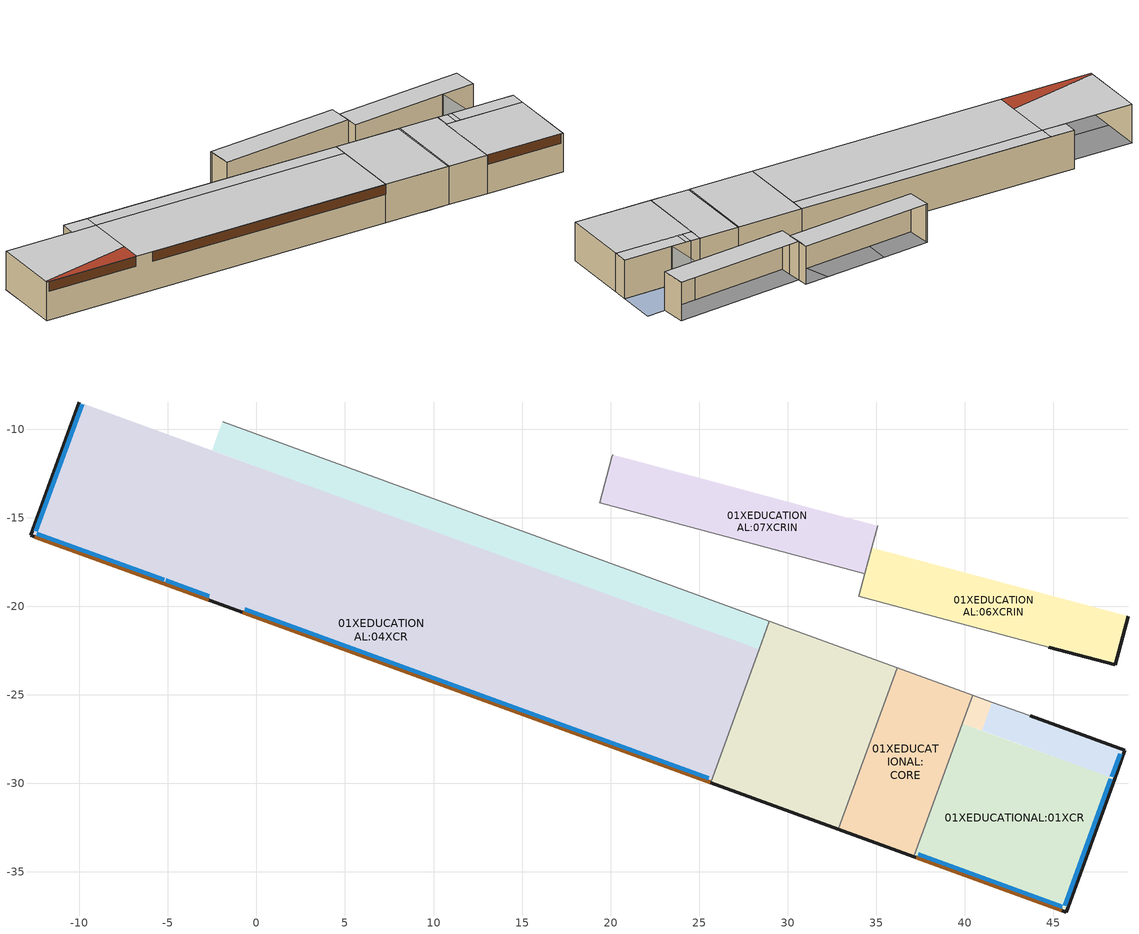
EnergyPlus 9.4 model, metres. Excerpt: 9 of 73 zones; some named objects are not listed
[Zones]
01XEDUCATIONAL:07XCRIN
 floor adiabatic (0_IntFloor): 24.45,-15.49 19.4,-14.13 20.12,-11.44 25.41,-12.85 z5.91; 34.37,-18.15 32.31,-17.6 32.4,-14.73 35.09,-15.45 z5.91; 32.31,-17.6 24.45,-15.49 25.41,-12.85 32.4,-14.73 z5.91
 wall to 01XEDUCATIONAL:CORE3 (0_SemiExposedWall MineralWool 5cm): 20.12,-11.44 20.08,-11.58 z5.91:10.37
 wall to 01XEDUCATIONAL:06XCR (0_IntPartition 20cm concrete_Rev): 34.76,-16.68 35.09,-15.45 z5.91:10.37
 wall to 01XEDUCATIONAL:06XCRIN (0_IntPartition 20cm concrete): 34.37,-18.15 34.76,-16.68 z5.91:10.37
 wall adiabatic (0_IntPartition 20cm concrete): 20.08,-11.58 19.4,-14.13 34.37,-18.15 z5.91:10.37
 ceiling to 02XED:37XCRIN (0_IntFloor_Reversed): 19.4,-14.13 34.37,-18.15 35.09,-15.45 20.12,-11.44 z10.37
01XEDUCATIONAL:06XCRIN
 floor adiabatic (0_IntFloor): 48.51,-23.31 34.02,-19.43 34.76,-16.68 49.25,-20.56 z5.91
 wall outside (0_ExtWall 5cm MineralWool - Int Insulation): 44.75,-22.3 48.51,-23.31 49.25,-20.56 z5.91:10.37
 wall adiabatic (0_IntPartition 20cm concrete): 34.37,-18.15 34.02,-19.43 44.75,-22.3 z5.91:10.37
 ceiling to 02XED:38XCRIN (0_IntFloor_Reversed): 34.02,-19.43 48.51,-23.31 49.25,-20.56 34.76,-16.68 z10.37
01XEDUCATIONAL:03XCRIN
 floor outside (0_ExtFloor 5cm DenseMineral Wool): 5.67,-14.17 -2.5,-11.19 -2.47,-11.11 5.7,-14.09 z5.91
 floor adiabatic (0_IntFloor): 22.92,-19.69 12.52,-15.9 12.86,-14.96 23.27,-18.75 z5.91; 28.39,-22.43 5.67,-14.17 5.7,-14.09 28.42,-22.35 z5.91; 12.52,-15.9 -2.26,-10.52 -1.92,-9.58 12.86,-14.96 z5.91; 22.71,-20.28 -2.47,-11.11 -2.26,-10.52 22.92,-19.69 z5.91; 28.42,-22.35 22.71,-20.28 23.27,-18.75 28.97,-20.83 z5.91
 wall to 01XEDUCATIONAL:BATHROOMS (0_SemiExposedWall MineralWool 5cm): 28.39,-22.43 28.97,-20.83 z5.91:10.37
 wall adiabatic (0_IntPartition 20cm concrete): 28.97,-20.83 -1.92,-9.58 z5.91:10.37
 ceiling to 02XED:17XCR (0_IntFloor_Reversed): -2.5,-11.19 0.15,-12.16 0.74,-10.55 -1.92,-9.58 z10.37
 ceiling to 02XED:15XCRIN (0_IntFloor_Reversed): 0.15,-12.16 28.39,-22.43 28.97,-20.83 0.74,-10.55 z10.37
01XEDUCATIONAL:BATHROOMS
 floor outside (0_ExtFloor 5cm DenseMineral Wool): 29.34,-31.29 25.65,-29.95 26.84,-26.7 30.52,-28.04 z5.91
 floor adiabatic (0_IntFloor): 32.02,-26.71 32.17,-21.99 33.55,-22.49 z5.91; 30.23,-31.62 29.34,-31.29 30.52,-28.04 31.42,-28.37 z5.91; 32.87,-32.58 30.23,-31.62 33.55,-22.49 36.19,-23.45 z5.91; 31.42,-28.37 26.84,-26.7 28.97,-20.83 32.17,-21.99 32.02,-26.71 z5.91
 wall outside (0_ExtWall 5cm MineralWool - Int Insulation): 25.65,-29.95 32.87,-32.58 z5.91:10.37
 wall to 01XEDUCATIONAL:CORE (0_IntPartition 20cm concrete): 32.87,-32.58 36.19,-23.45 z5.91:10.37
 wall adiabatic (0_IntPartition 20cm concrete): 36.19,-23.45 28.97,-20.83 z5.91:10.37
 wall to 01XEDUCATIONAL:04XCR (0_SemiExposedWall MineralWool 5cm_Rev): 28.39,-22.43 25.65,-29.95 z5.91:10.37
 ceiling to 02XED:CORE (0_IntFloor_Reversed): 32.75,-32.53 32.87,-32.58 36.19,-23.45 36.07,-23.41 z10.37
 ceiling to 02XED:BATHROOMS (0_IntFloor_Reversed): 25.65,-29.95 32.75,-32.53 36.07,-23.41 28.97,-20.83 z10.37
01XEDUCATIONAL:CORE
 floor adiabatic (0_IntFloor): 37.14,-34.13 32.87,-32.58 36.19,-23.45 40.46,-25.01 z5.91
 wall outside (0_ExtWall 5cm MineralWool - Int Insulation): 32.87,-32.58 37.14,-34.13 z5.91:10.37
 wall to 01XEDUCATIONAL:01XCRIN (0_SemiExposedWall MineralWool 5cm_Rev): 39.88,-26.62 40.46,-25.01 z5.91:10.37
 wall adiabatic (0_IntPartition 20cm concrete): 40.46,-25.01 36.19,-23.45 z5.91:10.37
 wall to 01XEDUCATIONAL:01XCR (0_SemiExposedWall MineralWool 5cm_Rev): 37.14,-34.13 39.88,-26.62 z5.91:10.37
 ceiling to 02XED:CORE (0_IntFloor_Reversed): 32.87,-32.58 37.14,-34.13 40.46,-25.01 36.19,-23.45 z10.37
01XEDUCATIONAL:04XCR
 floor outside (0_ExtFloor 5cm DenseMineral Wool): 4.12,-18.43 -11.57,-12.72 -10.02,-8.45 5.67,-14.17 z5.91; 25.65,-29.95 -12.76,-15.97 -11.57,-12.72 26.84,-26.7 z5.91
 floor adiabatic (0_IntFloor): 26.84,-26.7 4.12,-18.43 5.67,-14.17 28.39,-22.43 z5.91
 wall outside (0_ExtWall 5cm MineralWool - Int Insulation): -10.02,-8.45 -12.76,-15.97 25.65,-29.95 z5.91:10.37
 window (SHGC = 25 - 1003): -9.85,-8.57 -12.46,-15.75 z6.3:9.19; -5.12,-18.54 -2.67,-19.43 / -12.4,-15.89 -5.22,-18.5 / -0.66,-20.16 25.55,-29.7 z6.3:9.2
 door (0_Ext Spandrel 5cm MineralWool - Int Insulation): -12.51,-16.06 -2.69,-19.63 / -0.78,-20.33 25.64,-29.95 z9.25:10.36
 ceiling to 02XED:17XCR (0_IntFloor_Reversed): -12.68,-15.76 -1.75,-17.39 0.15,-12.16 -10.02,-8.45 z10.37
 ceiling to 02XED:15XCR (0_IntFloor_Reversed): -2.58,-19.67 25.65,-29.95 28.39,-22.43 0.15,-12.16 z10.37
 roof outside (0_FlatRoofTiled 5cm EPS): -12.76,-15.97 -2.58,-19.67 -1.75,-17.39 -12.68,-15.76 z10.37
01XEDUCATIONAL:01XCRIN
 floor adiabatic (0_IntFloor): 40.96,-27.01 39.88,-26.62 40.46,-25.01 41.54,-25.4 z5.91
 wall adiabatic (0_IntPartition 20cm concrete): 41.54,-25.4 40.46,-25.01 z5.91:10.37
 ceiling to 02XED:13XCRIN (0_IntFloor_Reversed): 39.88,-26.62 40.96,-27.01 41.54,-25.4 40.46,-25.01 z10.37
01XEDUCATIONAL:01XCR
 floor adiabatic (0_IntFloor): 45.74,-37.26 37.14,-34.13 39.88,-26.62 48.48,-29.74 z5.91
 wall outside (0_ExtWall 5cm MineralWool - Int Insulation): 37.14,-34.13 45.74,-37.26 48.48,-29.74 z5.91:10.37
 window (SHGC = 25 - 1003): 45.66,-36.9 48.27,-29.73 z6.3:9.19; 37.38,-34.01 45.52,-36.97 z6.3:9.2
 door (0_Ext Spandrel 5cm MineralWool - Int Insulation): 37.26,-34.18 45.49,-37.17 z9.25:10.36
 ceiling to 02XED:13XCR (0_IntFloor_Reversed): 37.14,-34.13 45.74,-37.26 48.48,-29.74 39.88,-26.62 z10.37
01XEDUCATIONAL:01XCR2
 floor adiabatic (0_IntFloor): 48.48,-29.74 40.96,-27.01 41.54,-25.4 49.06,-28.14 z5.91
 wall outside (0_ExtWall 5cm MineralWool - Int Insulation): 48.48,-29.74 49.06,-28.14 43.7,-26.19 z5.91:10.37
 wall adiabatic (0_IntPartition 20cm concrete): 43.7,-26.19 41.54,-25.4 z5.91:10.37
 window (SHGC = 25 - 1003): 48.3,-29.63 48.78,-28.31 z6.3:9.19
 ceiling to 02XED:13XCR2 (0_IntFloor_Reversed): 41.5,-27.21 48.48,-29.74 49.06,-28.14 42.08,-25.6 z10.37
 ceiling to 02XED:13XCRIN (0_IntFloor_Reversed): 40.96,-27.01 41.5,-27.21 42.08,-25.6 41.54,-25.4 z10.37
shading: 43.7,-26.19 44.75,-22.3 z5.91:10.37; 43.7,-26.19 49.06,-28.14 50.61,-23.87 44.75,-22.3 z5.91
[Site:Location]
1 (01-01:31-12)  (01-01:31-12): Latitude=31.23; Longitude=34.78; Time Zone=2; Elevation {m}=280
[Site:GroundTemperature:BuildingSurface]
18, 18, 18, 18, 18, 18, 18, 18, 18, 18, 18, 18
[Site:GroundTemperature:Deep]
18, 18, 18, 18, 18, 18, 18, 18, 18, 18, 18, 18
[Site:GroundTemperature:Shallow]
18, 18, 18, 18, 18, 18, 18, 18, 18, 18, 18, 18
[Site:GroundTemperature:FCfactorMethod]
January FCfactorMethod ground temperature {C}=18.44; Februry FCfactorMethod ground temperature {C}=15.24; March FCfactorMethod ground temperature {C}=13.28; April FCfactorMethod ground temperature {C}=12.69; May FCfactorMethod ground temperature {C}=13.86; June FCfactorMethod ground temperature {C}=16.52; July FCfactorMethod ground temperature {C}=19.81; August FCfactorMethod ground temperature {C}=23.04; September FCfactorMethod ground temperature {C}=25.2; October FCfactorMethod ground temperature {C}=25.71; November FCfactorMethod ground temperature {C}=24.46; December FCfactorMethod ground temperature {C}=21.85
[Site:GroundReflectance]
0.2, 0.2, 0.2, 0.2, 0.2, 0.2, 0.2, 0.2, 0.2, 0.2, 0.2, 0.2
[Site:GroundReflectance:SnowModifier]
2, 2
[SizingPeriod:DesignDay] Day of Month=15; Day Type -- used for schedules=SummerDesignDay; Humidity Condition Type=WetBulb; Barometric Pressure {N/M**2}=98006.2; Wind Speed {m/s}=0; Wind Direction {Degrees N=0, S=180}=0; Rain Indicator=No; Snow on ground indicator=No; Daylight Savings Time Indicator=No; Solar Model Indicator=ASHRAEClearSky; Clearness {0.0 to 1.2}=0.98
Name | Month | Maximum Dry-Bulb Temperature {C} | Daily Dry-Bulb Temperature Range {C} | Wetbulb at Maximum Dry-Bulb{C}
Summer Design Day in 1 (01-01:31-12) Jun | 6 | 37.5 | 14.2 | 18.7
Summer Design Day in 1 (01-01:31-12) Jul | 7 | 36.5 | 12.9 | 20.9
Summer Design Day in 1 (01-01:31-12) Aug | 8 | 35.1 | 11.5 | 22.5
Summer Design Day in 1 (01-01:31-12) Sep | 9 | 36.2 | 12 | 20.1
[Building]
Education: North Axis=0; Terrain=Suburbs; Loads Convergence Tolerance=.04; Temperature Convergence Tolerance=.4; Solar Distribution=FullExterior; Maximum number of warmup days=25; Minimum number of warmup days=6
[Construction]
0_ExtFloor 5cm DenseMineral Wool: _1045_Cemented Plaster_2.2_.02, 0_Dense Mineral Wool_.05, _1045_RegularConcrete_1.1.1_.2, _1045 Sand and gravel_10.1_.08, _1045_Cemented Plaster_2.2_.02, _1045 Ceramic porcelain_12.1_.01
0_FlatRoofTiled 5cm EPS: _1045 Ceramic porcelain_12.1_.01, _1045_Cemented Plaster_2.2_.02, _1045 Sand and gravel_10.1_.08, _Bitumen_.005, _1045 Light Concrete Coarse Aggregate NonQuartsSand 1200_1.2.1_.05, _1045 Expanded Polystyrene EPS 30_14.1_.05, _1045_RegularConcrete_1.1.1_.2, _1045_IntTiah_Cement Lime Plaster_2.1_.015
0_ExtWall 5cm MineralWool - Int Insulation: _1045_Cemented Plaster_2.2_.02, _1045_RegularConcrete_1.1.1_.2, _1045 Mineral Wool 12_14.6_.05, _1045 Gypsum Board_3.3_.0125
0_IntPartition 20cm concrete; 0_IntPartition 20cm concrete_Rev: _1045_IntTiah_Cement Lime Plaster_2.1_.015, _1045_RegularConcrete_1.1.1_.2, _1045_IntTiah_Cement Lime Plaster_2.1_.015
0_IntFloor_Reversed: _1045_IntTiah_Cement Lime Plaster_2.1_.02, _1045_RegularConcrete_1.1.1_.2, _1045 Sand and gravel_10.1_.08, _1045_Cemented Plaster_2.2_.02, _1045 Ceramic porcelain_12.1_.02
0_IntFloor: _1045 Ceramic porcelain_12.1_.02, _1045_Cemented Plaster_2.2_.02, _1045 Sand and gravel_10.1_.08, _1045_RegularConcrete_1.1.1_.2, _1045_IntTiah_Cement Lime Plaster_2.1_.02
0_SemiExposedWall MineralWool 5cm: _1045 Gypsum Board_3.3_.2, _1045 Mineral Wool 12_14.6_.05, _1045_RegularConcrete_1.1.1_.2, _1045_IntTiah_Cement Lime Plaster_2.1_.015
0_SemiExposedWall MineralWool 5cm_Rev: _1045_IntTiah_Cement Lime Plaster_2.1_.015, _1045_RegularConcrete_1.1.1_.2, _1045 Mineral Wool 12_14.6_.05, _1045 Gypsum Board_3.3_.2
0_Ext Spandrel 5cm MineralWool - Int Insulation: _1045 Regular Glass_6.1_.01, _1045 Mineral Wool 12_14.6_.05, _1045 Gypsum Board_3.3_.0125
SHGC = 25 - 1003: Simple SHGC = 25 - 1003
SHGC = 25 - 2003: Simple SHGC = 25 - 1003, 20034
[WindowMaterial:Shade]
20034: Solar transmittance=0.05; Solar reflectance=0.1; Visible transmittance=0.05; Visible reflectance=0.1; IR Thermal emissivity=.9; IR Thermal transmittance=0; Thickness {m}=.003; Conductivity {W/m-K}=.1; Shade-to-glass distance=.05; Shade top opening multiplier=1; Shade bottom opening multiplier=1; Shade left-side opening multiplier=0; Shade right-side opening multiplier=0; Air-flow permeability=0
[Material] Thermal Emittance=.9
Name | Roughness | Thickness {m} | Conductivity {w/m-K} | Density {kg/m3} | Specific Heat {J/kg-K} | Solar Absorptance | Visible Absorptance
_1045_Cemented Plaster_2.2_.02 | Rough | .02 | 1 | 1800 | 1000 | .4 | .4
0_Dense Mineral Wool_.05 | Rough | .05 | .036 | 120 | 1030 | .4 | .4
_1045_RegularConcrete_1.1.1_.2 | MediumRough | .2 | 2 | 2400 | 1000 | .4 | .4
_1045 Sand and gravel_10.1_.08 | Rough | .08 | 2 | 1950 | 1045 | .4 | .4
_1045 Ceramic porcelain_12.1_.01 | Smooth | .01 | 1.3 | 2300 | 840 | .4 | .4
_Bitumen_.005 | Rough | .005 | .17 | 1200 | 1660 | .4 | .4
_1045 Light Concrete Coarse Aggregate NonQuartsSand 1200_1.2.1_.05 | MediumRough | .05 | .62 | 1200 | 1000 | .4 | .4
_1045 Expanded Polystyrene EPS 30_14.1_.05 | Rough | .05 | .034 | 30 | 1450 | .4 | .4
_1045_IntTiah_Cement Lime Plaster_2.1_.015 | Smooth | .015 | .8 | 1600 | 1000 | .4 | .4
_1045 Mineral Wool 12_14.6_.05 | Rough | .05 | .036 | 12 | 1030 | .4 | .4
_1045 Gypsum Board_3.3_.0125 | Smooth | .0125 | .25 | 800 | 1000 | .4 | .4
_1045_IntTiah_Cement Lime Plaster_2.1_.02 | Smooth | .02 | .8 | 1600 | 1000 | .4 | .4
_1045 Ceramic porcelain_12.1_.02 | Smooth | .02 | 1.3 | 2300 | 840 | .4 | .4
_1045 Gypsum Board_3.3_.2 | Smooth | .2 | .25 | 800 | 1000 | .4 | .4
_1045 Regular Glass_6.1_.01 | VerySmooth | .01 | 1 | 2500 | 750 | .6 | .6
[WindowMaterial:SimpleGlazingSystem]
Simple SHGC = 25 - 1003: U-value W/m2/K=1.3; Solar Heat Gain Coefficient=.25; Visible Transmittance=.5
[WindowShadingControl] Shading type=InteriorShade; Name of glazed construction with shading=SHGC = 25 - 2003; Shading control type=OnIfHighGlare; Shading control is scheduled=No; Glare control is active=Yes; Type of slat angle control=FixedSlatAngle; Setpoint 2=0; Multiple Surface Control Type=Group
Name | Zone | Fenestration Surface 1 | Fenestration Surface 2 | Fenestration Surface 3 | Fenestration Surface 4
41003 | 01XEDUCATIONAL:01XCR2 | 01XEDUCATIONAL:01XCR2_Wall_2_0_0_0_0_0_Win
51003 | 01XEDUCATIONAL:04XCR | 01XEDUCATIONAL:04XCR_Wall_5_0_0_0_0_0_Win | 01XEDUCATIONAL:04XCR_Wall_6_0_0_2_0_2_Win | 01XEDUCATIONAL:04XCR_Wall_6_0_0_3_0_1_Win | 01XEDUCATIONAL:04XCR_Wall_6_0_0_4_0_0_Win
61003 | 01XEDUCATIONAL:01XCR | 01XEDUCATIONAL:01XCR_Wall_2_0_0_0_0_0_Win | 01XEDUCATIONAL:01XCR_Wall_6_0_0_1_0_0_Win
[Zone] Relative North (to building)=0; Zone Type=1; Zone multiplier=1; Zone inside convection algorithm=TARP
Name | Zone volume | Floor Area | Part Of Total Floor Area
01XEDUCATIONAL:07XCRIN | 193.3464 | 43.3512 | Yes
01XEDUCATIONAL:06XCRIN | 190.5639 | 42.7273 | Yes
01XEDUCATIONAL:03XCRIN | 250.7245 | 56.2162 | Yes
01XEDUCATIONAL:BATHROOMS | 332.4541 | 74.5413 | No
01XEDUCATIONAL:CORE | 196.9691 | 44.1635 | No
01XEDUCATIONAL:01XCRIN | 8.7706 | 1.9665 | Yes
01XEDUCATIONAL:01XCR2 | 61.0128 | 13.68 | Yes
01XEDUCATIONAL:04XCR | 1458.42 | 327 | Yes
01XEDUCATIONAL:01XCR | 326.472 | 73.2 | Yes
[ZoneInfiltration:DesignFlowRate] Infiltration SCHEDULE=On 24/7; Design Volume Flow Rate calculation method=Flow/zone; Constant Term Coefficient=1; Temperature Term Coefficient=0; Velocity Term Coefficient=0; Velocity Squared Term Coefficient=0
Name | Zone | Design Volume Flow Rate (m3/s)
01XEDUCATIONAL:07XCRIN Infiltration | 01XEDUCATIONAL:07XCRIN | .053707
01XEDUCATIONAL:06XCRIN Infiltration | 01XEDUCATIONAL:06XCRIN | .052934
01XEDUCATIONAL:03XCRIN Infiltration | 01XEDUCATIONAL:03XCRIN | .069646
01XEDUCATIONAL:BATHROOMS Infiltration | 01XEDUCATIONAL:BATHROOMS | .092348
01XEDUCATIONAL:CORE Infiltration | 01XEDUCATIONAL:CORE | .054714
01XEDUCATIONAL:01XCRIN Infiltration | 01XEDUCATIONAL:01XCRIN | .002436
01XEDUCATIONAL:01XCR2 Infiltration | 01XEDUCATIONAL:01XCR2 | .016948
01XEDUCATIONAL:04XCR Infiltration | 01XEDUCATIONAL:04XCR | .405117
01XEDUCATIONAL:01XCR Infiltration | 01XEDUCATIONAL:01XCR | .090687
[PEOPLE] Number of People SCHEDULE=0_Baseline Office Occupency Schedule; Number of People Calculation Method=People/Area; People per Zone Floor Area=.12; radiant fraction=.3; User Specified Sensible Fraction=AutoCalculate; CO2 generation rate per unit of activity level (units m3/s-W=3.82e-08; Enable ASHRAE 55 comfort warnings=No; MRT Calculation Type=ZoneAveraged; Work Efficiency SCHEDULE Name (0.0-1.0,real)=Work efficiency; Clothing Insulation Calculation Method=ClothingInsulationSchedule; Air Velocity SCHEDULE Name (units m/s, real)=Default Air Velocity for Comfort Calculations
Name | Zone | Activity level SCHEDULE Name (units W/person, real) | Clothing Insulation SCHEDULE Name (real)
People 01XEDUCATIONAL:07XCRIN | 01XEDUCATIONAL:07XCRIN | Activity Schedule 22876 | Clothing Schedule 22876
People 01XEDUCATIONAL:06XCRIN | 01XEDUCATIONAL:06XCRIN | Activity Schedule 22885 | Clothing Schedule 22885
People 01XEDUCATIONAL:03XCRIN | 01XEDUCATIONAL:03XCRIN | Activity Schedule 22894 | Clothing Schedule 22894
People 01XEDUCATIONAL:01XCRIN | 01XEDUCATIONAL:01XCRIN | Activity Schedule 22917 | Clothing Schedule 22917
People 01XEDUCATIONAL:01XCR2 | 01XEDUCATIONAL:01XCR2 | Activity Schedule 22924 | Clothing Schedule 22924
People 01XEDUCATIONAL:04XCR | 01XEDUCATIONAL:04XCR | Activity Schedule 22932 | Clothing Schedule 22932
People 01XEDUCATIONAL:01XCR | 01XEDUCATIONAL:01XCR | Activity Schedule 22940 | Clothing Schedule 22940
[Lights] Lighting SCHEDULE=0_Baseline Office Lighting Schedule; Design Level calculation method=Watts/Area; Watts per Zone Area {W/m2}=7.5; Return Air Fraction=0; Radiant fraction=.72; Fraction Visible=.18; Fraction Replaceable=1
Name | Zone | LightsEndUseKey
01XEDUCATIONAL:07XCRIN General lighting | 01XEDUCATIONAL:07XCRIN | ELECTRIC EQUIPMENT#01XEDUCATIONAL:07XCRIN#GeneralLights
01XEDUCATIONAL:06XCRIN General lighting | 01XEDUCATIONAL:06XCRIN | ELECTRIC EQUIPMENT#01XEDUCATIONAL:06XCRIN#GeneralLights
01XEDUCATIONAL:03XCRIN General lighting | 01XEDUCATIONAL:03XCRIN | ELECTRIC EQUIPMENT#01XEDUCATIONAL:03XCRIN#GeneralLights
01XEDUCATIONAL:01XCRIN General lighting | 01XEDUCATIONAL:01XCRIN | ELECTRIC EQUIPMENT#01XEDUCATIONAL:01XCRIN#GeneralLights
01XEDUCATIONAL:01XCR2 General lighting | 01XEDUCATIONAL:01XCR2 | ELECTRIC EQUIPMENT#01XEDUCATIONAL:01XCR2#GeneralLights
01XEDUCATIONAL:04XCR General lighting | 01XEDUCATIONAL:04XCR | ELECTRIC EQUIPMENT#01XEDUCATIONAL:04XCR#GeneralLights
01XEDUCATIONAL:01XCR General lighting | 01XEDUCATIONAL:01XCR | ELECTRIC EQUIPMENT#01XEDUCATIONAL:01XCR#GeneralLights
[OtherEquipment] Fuel Type=Electricity; Design Level calculation method=Watts/Area; Latent fraction=0; Radiant fraction=.2; Fraction Lost=0; Carbon Dioxide Generation Rate=0; End-use category=General
Name | Zone | Equipment SCHEDULE | Watts per Zone Area {watts/m2}
01XEDUCATIONAL:07XCRIN Computing gain | 01XEDUCATIONAL:07XCRIN | 0_Baseline Office Non Fixed Equipment Schedule | 8
01XEDUCATIONAL:07XCRIN Equipment gain | 01XEDUCATIONAL:07XCRIN | 0_Baseline Office Fixed Equipment Schedule | .4
01XEDUCATIONAL:06XCRIN Computing gain | 01XEDUCATIONAL:06XCRIN | 0_Baseline Office Non Fixed Equipment Schedule | 8
01XEDUCATIONAL:06XCRIN Equipment gain | 01XEDUCATIONAL:06XCRIN | 0_Baseline Office Fixed Equipment Schedule | .4
01XEDUCATIONAL:03XCRIN Computing gain | 01XEDUCATIONAL:03XCRIN | 0_Baseline Office Non Fixed Equipment Schedule | 8
01XEDUCATIONAL:03XCRIN Equipment gain | 01XEDUCATIONAL:03XCRIN | 0_Baseline Office Fixed Equipment Schedule | .4
01XEDUCATIONAL:01XCRIN Computing gain | 01XEDUCATIONAL:01XCRIN | 0_Baseline Office Non Fixed Equipment Schedule | 8
01XEDUCATIONAL:01XCRIN Equipment gain | 01XEDUCATIONAL:01XCRIN | 0_Baseline Office Fixed Equipment Schedule | .4
01XEDUCATIONAL:01XCR2 Computing gain | 01XEDUCATIONAL:01XCR2 | 0_Baseline Office Non Fixed Equipment Schedule | 8
01XEDUCATIONAL:01XCR2 Equipment gain | 01XEDUCATIONAL:01XCR2 | 0_Baseline Office Fixed Equipment Schedule | .4
01XEDUCATIONAL:04XCR Computing gain | 01XEDUCATIONAL:04XCR | 0_Baseline Office Non Fixed Equipment Schedule | 8
01XEDUCATIONAL:04XCR Equipment gain | 01XEDUCATIONAL:04XCR | 0_Baseline Office Fixed Equipment Schedule | .4
01XEDUCATIONAL:01XCR Computing gain | 01XEDUCATIONAL:01XCR | 0_Baseline Office Non Fixed Equipment Schedule | 8
01XEDUCATIONAL:01XCR Equipment gain | 01XEDUCATIONAL:01XCR | 0_Baseline Office Fixed Equipment Schedule | .4
[Daylighting:Controls] Daylighting Method=SplitFlux; Availability Schedule=On; Lighting Control Type=Stepped; Number of Stepped Control Steps=1; Probability Lighting will be Reset When Needed in Manual Stepped Control=1; Glare Calculation Azimuth Angle of View Direction Clockwise from Zone y-Axis=0; Maximum Allowable Discomfort Glare Index=22; DElight Gridding Resolution=1; Fraction of Zone Controlled by Reference Point 1=.7; Illuminance Setpoint at Reference Point 1 {lux}=500; Fraction of Zone Controlled by Reference Point 2=.3; Illuminance Setpoint at Reference Point 2 {lux}=500
Name | Zone | Glare Calculation Daylighting Reference Point | Daylighting Reference Point 1 | Daylighting Reference Point 2
01XEDUCATIONAL:01XCR2 | 01XEDUCATIONAL:01XCR2 | 01XEDUCATIONAL:01XCR2 Ref Point 1 | 01XEDUCATIONAL:01XCR2 Ref Point 1 | 01XEDUCATIONAL:01XCR2 Ref Point 2
01XEDUCATIONAL:04XCR | 01XEDUCATIONAL:04XCR | 01XEDUCATIONAL:04XCR Ref Point 1 | 01XEDUCATIONAL:04XCR Ref Point 1 | 01XEDUCATIONAL:04XCR Ref Point 2
01XEDUCATIONAL:01XCR | 01XEDUCATIONAL:01XCR | 01XEDUCATIONAL:01XCR Ref Point 1 | 01XEDUCATIONAL:01XCR Ref Point 1 | 01XEDUCATIONAL:01XCR Ref Point 2
[ZoneVentilation:DesignFlowRate] Natural Ventilation SCHEDULE=Office_OpenOff_Occ; Design Volume Flow Rate calculation method=Flow/zone; Vent type - no fan energy=NATURAL; Pressure rise (Pa)=0; Total efficiency (0-1)=1; Constant Term Coefficient=1; Temperature Term Coefficient=0; Velocity Term Coefficient=0; Velocity Squared Term Coefficient=0; Minimum indoor temperature (degC)=-100; Maximum Indoor Temperature {C}=100; Max temperature difference for operation=0; Minimum outdoor Temperature (degC)=-100; Maximum outdoor Temperature {C}=100; Maximum WindSpeed {m/s}=40
Name | Zone | Natural ventilation rate (m3/s)
01XEDUCATIONAL:01XCR2 Nat Vent | 01XEDUCATIONAL:01XCR2 | .033896
01XEDUCATIONAL:04XCR Nat Vent | 01XEDUCATIONAL:04XCR | .810233
01XEDUCATIONAL:01XCR Nat Vent | 01XEDUCATIONAL:01XCR | .181373
[Sizing:Zone] Zone Cooling Design Supply Air Temperature Input Method=SupplyAirTemperature; Zone Cooling Design Supply Air Temperature (C)=12; Zone Cooling Design Supply Air Temperature Difference=0; Zone Heating Design Supply Air Temperature Input Method=SupplyAirTemperature; Zone Heating Design Supply Air Temperature (C)=35; Zone Heating Design Supply Air Temperature Difference=0; Zone Cooling Design Supply Air Humidity Ratio (kgWater/kgDryAir)=.008; Zone Heating Design Supply Air Humidity Ratio (kgWater/kgDryAir)=.016; Zone Heating Sizing Factor=1.25; Zone Cooling Sizing Factor=1.15; Cooling Design Air Flow Method=DesignDay; Cooling Minimum Air Flow Fraction=0; Heating Design Air Flow Method=DesignDay
Name | Design Specification Zone Air Distribution Object
01XEDUCATIONAL:07XCRIN | 01XEDUCATIONAL:07XCRIN
01XEDUCATIONAL:06XCRIN | 01XEDUCATIONAL:06XCRIN
01XEDUCATIONAL:03XCRIN | 01XEDUCATIONAL:03XCRIN
01XEDUCATIONAL:BATHROOMS | 01XEDUCATIONAL:BATHROOMS
01XEDUCATIONAL:CORE | 01XEDUCATIONAL:CORE
01XEDUCATIONAL:01XCRIN | 01XEDUCATIONAL:01XCRIN
01XEDUCATIONAL:01XCR2 | 01XEDUCATIONAL:01XCR2
01XEDUCATIONAL:04XCR | 01XEDUCATIONAL:04XCR
01XEDUCATIONAL:01XCR | 01XEDUCATIONAL:01XCR
[DesignSpecification:ZoneAirDistribution] Zone Air Distribution Effectiveness in Cooling Mode (dimensionless)=1; Zone Air Distribution Effectiveness in Heating Mode (dimensionless)=1
01XEDUCATIONAL:07XCRIN; 01XEDUCATIONAL:06XCRIN; 01XEDUCATIONAL:03XCRIN; 01XEDUCATIONAL:BATHROOMS; 01XEDUCATIONAL:CORE; 01XEDUCATIONAL:01XCRIN; 01XEDUCATIONAL:01XCR2; 01XEDUCATIONAL:04XCR; 01XEDUCATIONAL:01XCR
[ZoneControl:Thermostat]
01XEDUCATIONAL:07XCRIN Thermostat: 01XEDUCATIONAL:07XCRIN, Zone Control Type Sched, ThermostatSetpoint:DualSetpoint, Dual Setpoint - Zone 01XEDUCATIONAL:07XCRIN
01XEDUCATIONAL:06XCRIN Thermostat: 01XEDUCATIONAL:06XCRIN, Zone Control Type Sched, ThermostatSetpoint:DualSetpoint, Dual Setpoint - Zone 01XEDUCATIONAL:06XCRIN
01XEDUCATIONAL:03XCRIN Thermostat: 01XEDUCATIONAL:03XCRIN, Zone Control Type Sched, ThermostatSetpoint:DualSetpoint, Dual Setpoint - Zone 01XEDUCATIONAL:03XCRIN
01XEDUCATIONAL:BATHROOMS Thermostat: 01XEDUCATIONAL:BATHROOMS, Zone Control Type Sched, ThermostatSetpoint:DualSetpoint, Dual Setpoint - Zone 01XEDUCATIONAL:BATHROOMS
01XEDUCATIONAL:CORE Thermostat: 01XEDUCATIONAL:CORE, Zone Control Type Sched, ThermostatSetpoint:DualSetpoint, Dual Setpoint - Zone 01XEDUCATIONAL:CORE
01XEDUCATIONAL:01XCRIN Thermostat: 01XEDUCATIONAL:01XCRIN, Zone Control Type Sched, ThermostatSetpoint:DualSetpoint, Dual Setpoint - Zone 01XEDUCATIONAL:01XCRIN
01XEDUCATIONAL:01XCR2 Thermostat: 01XEDUCATIONAL:01XCR2, Zone Control Type Sched, ThermostatSetpoint:DualSetpoint, Dual Setpoint - Zone 01XEDUCATIONAL:01XCR2
01XEDUCATIONAL:04XCR Thermostat: 01XEDUCATIONAL:04XCR, Zone Control Type Sched, ThermostatSetpoint:DualSetpoint, Dual Setpoint - Zone 01XEDUCATIONAL:04XCR
01XEDUCATIONAL:01XCR Thermostat: 01XEDUCATIONAL:01XCR, Zone Control Type Sched, ThermostatSetpoint:DualSetpoint, Dual Setpoint - Zone 01XEDUCATIONAL:01XCR
[ThermostatSetpoint:DualSetpoint]
Dual Setpoint - Zone 01XEDUCATIONAL:07XCRIN: 01XEDUCATIONAL:07XCRIN Heating Setpoint Schedule, 01XEDUCATIONAL:07XCRIN Cooling SP Sch
Dual Setpoint - Zone 01XEDUCATIONAL:06XCRIN: 01XEDUCATIONAL:06XCRIN Heating Setpoint Schedule, 01XEDUCATIONAL:06XCRIN Cooling SP Sch
Dual Setpoint - Zone 01XEDUCATIONAL:03XCRIN: 01XEDUCATIONAL:03XCRIN Heating Setpoint Schedule, 01XEDUCATIONAL:03XCRIN Cooling SP Sch
Dual Setpoint - Zone 01XEDUCATIONAL:BATHROOMS: 01XEDUCATIONAL:BATHROOMS Heating Setpoint Schedule, 01XEDUCATIONAL:BATHROOMS Cooling SP Sch
Dual Setpoint - Zone 01XEDUCATIONAL:CORE: 01XEDUCATIONAL:CORE Heating Setpoint Schedule, 01XEDUCATIONAL:CORE Cooling SP Sch
Dual Setpoint - Zone 01XEDUCATIONAL:01XCRIN: 01XEDUCATIONAL:01XCRIN Heating Setpoint Schedule, 01XEDUCATIONAL:01XCRIN Cooling SP Sch
Dual Setpoint - Zone 01XEDUCATIONAL:01XCR2: 01XEDUCATIONAL:01XCR2 Heating Setpoint Schedule, 01XEDUCATIONAL:01XCR2 Cooling SP Sch
Dual Setpoint - Zone 01XEDUCATIONAL:04XCR: 01XEDUCATIONAL:04XCR Heating Setpoint Schedule, 01XEDUCATIONAL:04XCR Cooling SP Sch
Dual Setpoint - Zone 01XEDUCATIONAL:01XCR: 01XEDUCATIONAL:01XCR Heating Setpoint Schedule, 01XEDUCATIONAL:01XCR Cooling SP Sch
[Zone equipment]
01XEDUCATIONAL:07XCRIN: 01XEDUCATIONAL:07XCRIN Ideal Loads Air
01XEDUCATIONAL:06XCRIN: 01XEDUCATIONAL:06XCRIN Ideal Loads Air
01XEDUCATIONAL:03XCRIN: 01XEDUCATIONAL:03XCRIN Ideal Loads Air
01XEDUCATIONAL:BATHROOMS: 01XEDUCATIONAL:BATHROOMS Ideal Loads Air
01XEDUCATIONAL:CORE: 01XEDUCATIONAL:CORE Ideal Loads Air
01XEDUCATIONAL:01XCRIN: 01XEDUCATIONAL:01XCRIN Ideal Loads Air
01XEDUCATIONAL:01XCR2: 01XEDUCATIONAL:01XCR2 Ideal Loads Air
01XEDUCATIONAL:04XCR: 01XEDUCATIONAL:04XCR Ideal Loads Air
01XEDUCATIONAL:01XCR: 01XEDUCATIONAL:01XCR Ideal Loads Air
[Schedule:Compact]
On; On 24/7: Any Number, Through: 12/31, For: AllDays, Until: 24:00, 1
Work efficiency: Any Number, Through: 12/31, For: AllDays, Until: 24:00, 0
Office_OpenOff_Occ: Fraction, Through: 31 Dec, For: Weekdays SummerDesignDay, Until: 07:00, 0, Until: 08:00, 0.25, Until: 09:00, 0.5, Until: 12:00, 1, Until: 14:00, 0.75, Until: 17:00, 1, Until: 18:00, 0.5, Until: 19:00, 0.25, Until: 24:00, 0, For: Weekends, Until: 24:00, 0, For: Holidays, Until: 24:00, 0, For: WinterDesignDay AllOtherDays, Until: 24:00, 0
Default Air Velocity for Comfort Calculations: Any Number, Through: 12/31, For: AllDays, Until: 24:00, 0.137
0_Baseline Office Lighting Schedule: Fraction, Through: 31 Dec, For: AllDays, Until: 08:00, 0.0666, Until: 17:00, 1, Until: 24:00, 0.0666
0_Baseline Office Non Fixed Equipment Schedule: Fraction, Through: 31 Dec, For: Alldays, Until: 08:00, 0, Until: 17:00, 1, Until: 24:00, 0
0_Baseline Office Fixed Equipment Schedule: Fraction, Through: 31 Dec, For: AllDays, Until: 24:00, 1
0_Baseline Office Occupency Schedule: Fraction, Through: 31 Dec, For: AllDays, Until: 08:00, 0, Until: 17:00, 1, Until: 24:00, 0
Activity Schedule 22876; Activity Schedule 22885; Activity Schedule 22894; Activity Schedule 22917; Activity Schedule 22924; Activity Schedule 22932; Activity Schedule 22940: Any Number, Through: 12/31, For: AllDays, Until: 24:00, 126
Clothing Schedule 22876; Clothing Schedule 22885; Clothing Schedule 22894; Clothing Schedule 22917; Clothing Schedule 22924; Clothing Schedule 22932; Clothing Schedule 22940: Any Number, Through: 4/1, For: AllDays, Until: 24:00, 1, Through: 9/30, For: AllDays, Until: 24:00, .5, Through: 12/31, For: AllDays, Until: 24:00, 1
01XEDUCATIONAL:07XCRIN Heating Setpoint Schedule; 01XEDUCATIONAL:06XCRIN Heating Setpoint Schedule; 01XEDUCATIONAL:03XCRIN Heating Setpoint Schedule; 01XEDUCATIONAL:01XCRIN Heating Setpoint Schedule; 01XEDUCATIONAL:01XCR2 Heating Setpoint Schedule; 01XEDUCATIONAL:04XCR Heating Setpoint Schedule; 01XEDUCATIONAL:01XCR Heating Setpoint Schedule: Temperature, Through: 31 March, For: AllDays, Until: 07:00, 15, Until: 18:00, 20.5, Until: 24:00, 15, Through: 31 Oct, For: AllDays, Until: 24:00, -50, Through: 31 December, For: AllDays, Until: 07:00, 15, Until: 18:00, 20.5, Until: 24:00, 15
01XEDUCATIONAL:07XCRIN Cooling SP Sch; 01XEDUCATIONAL:06XCRIN Cooling SP Sch; 01XEDUCATIONAL:03XCRIN Cooling SP Sch; 01XEDUCATIONAL:01XCRIN Cooling SP Sch; 01XEDUCATIONAL:01XCR2 Cooling SP Sch; 01XEDUCATIONAL:04XCR Cooling SP Sch; 01XEDUCATIONAL:01XCR Cooling SP Sch: Temperature, Through: 31 March, For: AllDays, Until: 24:00, 100, Through: 31 October, For: AllDays, Until: 07:00, 35, Until: 18:00, 23.5, Until: 24:00, 35, Through: 31 December, For: AllDays, Until: 24:00, 100
01XEDUCATIONAL:BATHROOMS Heating Setpoint Schedule; 01XEDUCATIONAL:CORE Heating Setpoint Schedule: Temperature, Through: 31 March, For: AllDays, Until: 07:00, -50, Until: 18:00, 0, Until: 24:00, -50, Through: 31 Oct, For: AllDays, Until: 24:00, -50, Through: 31 December, For: AllDays, Until: 07:00, -50, Until: 18:00, 0, Until: 24:00, -50
01XEDUCATIONAL:BATHROOMS Cooling SP Sch; 01XEDUCATIONAL:CORE Cooling SP Sch: Temperature, Through: 31 March, For: AllDays, Until: 24:00, 100, Through: 31 October, For: AllDays, Until: 07:00, 30, Until: 18:00, 30, Until: 24:00, 30, Through: 31 December, For: AllDays, Until: 24:00, 100
[Schedule:Day:Hourly]
Summer Control Type Day Sch; Winter Control Type Day Sch: Control Type, 4, 4, 4, 4, 4, 4, 4, 4, 4, 4, 4, 4, 4, 4, 4, 4, 4, 4, 4, 4, 4, 4, 4, 4
[Schedule:Week:Daily]
Summer Control Type Week Sch: Summer Control Type Day Sch, Summer Control Type Day Sch, Summer Control Type Day Sch, Summer Control Type Day Sch, Summer Control Type Day Sch, Summer Control Type Day Sch, Summer Control Type Day Sch, Summer Control Type Day Sch, Summer Control Type Day Sch, Summer Control Type Day Sch, Summer Control Type Day Sch, Summer Control Type Day Sch
Winter Control Type Week Sch: Winter Control Type Day Sch, Winter Control Type Day Sch, Winter Control Type Day Sch, Winter Control Type Day Sch, Winter Control Type Day Sch, Winter Control Type Day Sch, Winter Control Type Day Sch, Winter Control Type Day Sch, Winter Control Type Day Sch, Winter Control Type Day Sch, Winter Control Type Day Sch, Winter Control Type Day Sch
[Schedule:Year]
Zone Control Type Sched: Control Type, Winter Control Type Week Sch, 1, 1, 3, 31, Summer Control Type Week Sch, 4, 1, 9, 30, Winter Control Type Week Sch, 10, 1, 12, 31
